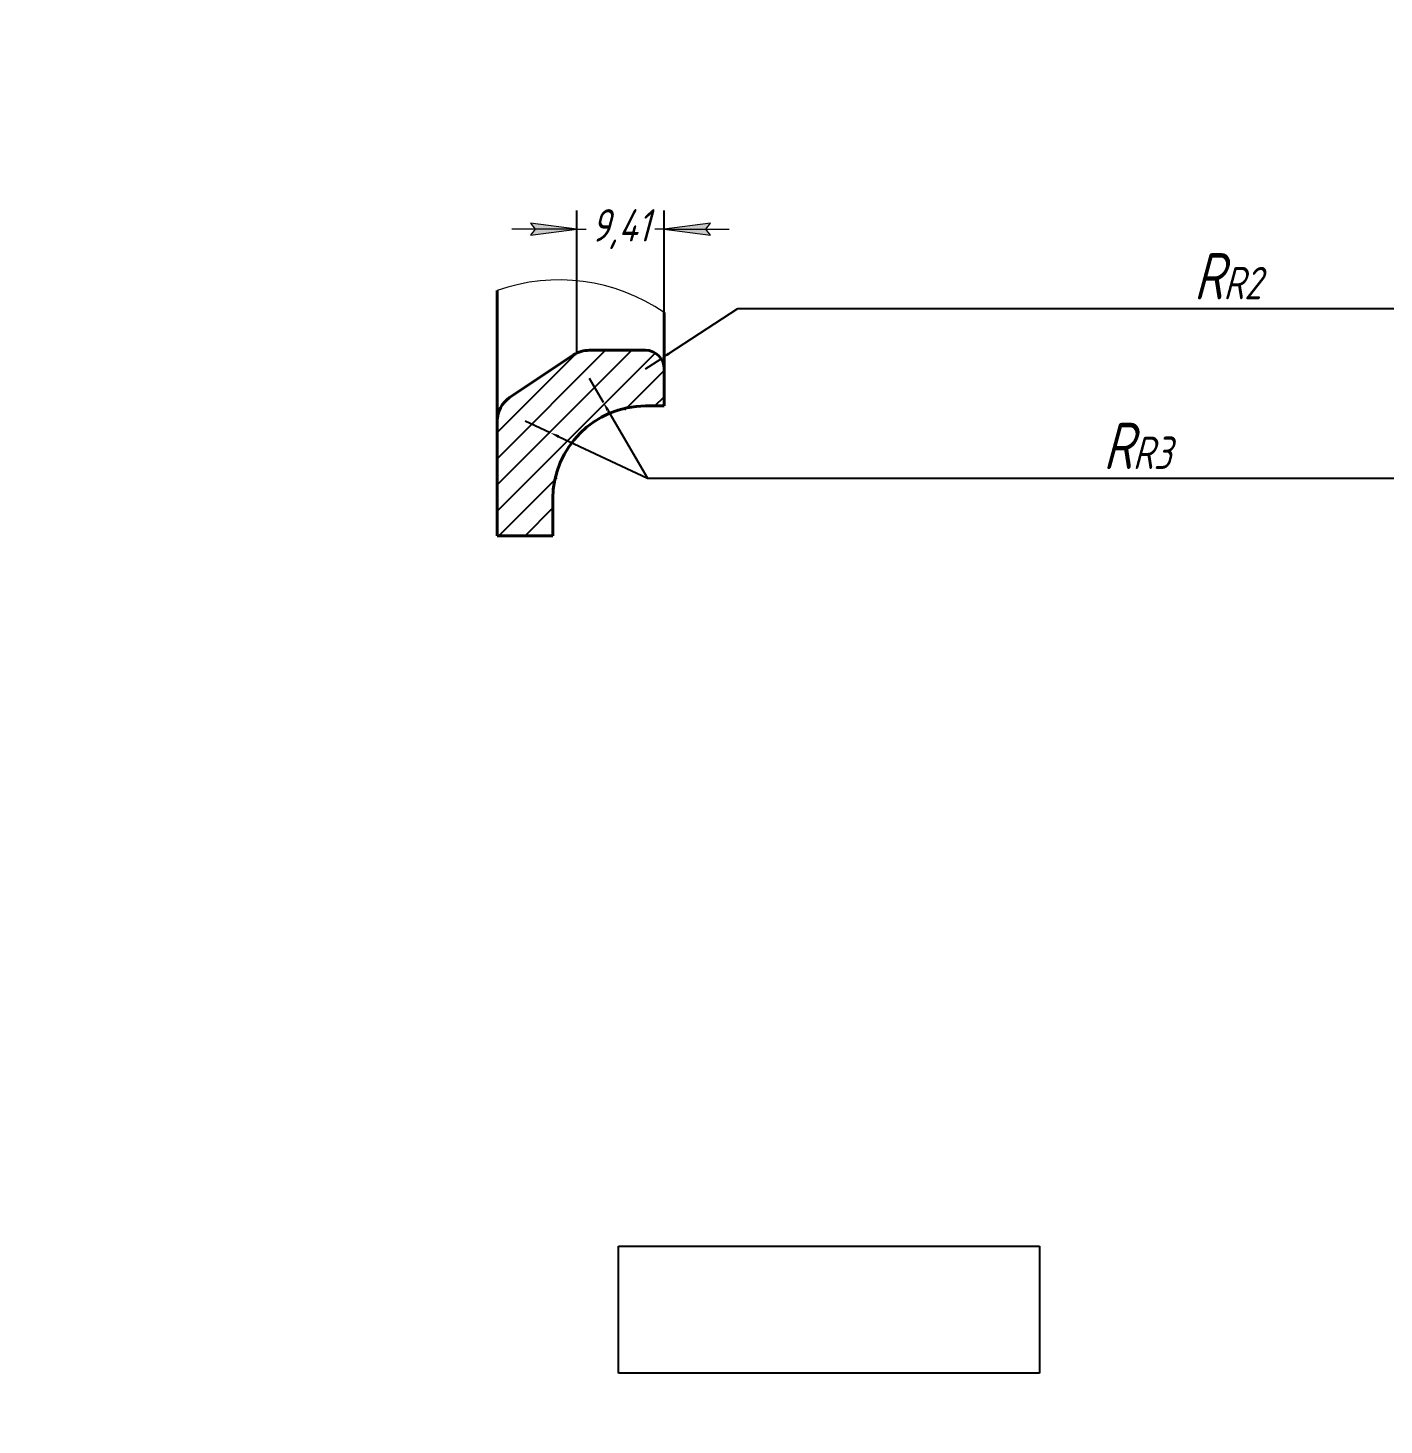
# Model space of a CAD drawing. Header units: millimetres. Extents: x -20 to 239, y 0 to 297.
# Drawn here: x 93.1 to 239.4, y -0.1 to 150.6 of the extents above; entities that cross this region are included whole.
import ezdxf

# ---------------------------------------------------------------- set-up
doc = ezdxf.new("R2010")
doc.units = ezdxf.units.MM
for name, pattern in [('K5LT_BASIC', [0]), ('K5LT_THIN', [0]), ('K5LT_THIN_INCLUDED_TO_HATCHING', [0])]:
    doc.linetypes.add(name, pattern=pattern)
doc.layers.add('Системный слой', color=7, linetype='Continuous')
doc.styles.add('KDIMTEXTSTYLE', font='GOST_AU.SHX', dxfattribs={"width": 0.96, "oblique": 15, "height": 5})
doc.dimstyles.new('KDIMSTYLE (1.00)', dxfattribs={"dimtxt": 5, "dimasz": 1, "dimexe": 2, "dimexo": 0.0625, "dimgap": 1, "dimtad": 1, "dimtxsty": 'KDIMTEXTSTYLE', "dimsah": 1, "dimcen": 0.09, "dimdle": 1, "dimadec": 0, "dimazin": 0, "dimtfac": 0.667, "dimtmove": 0, "dimatfit": 3, "dimfxl": 1, "dimtvp": 1, "dimtolj": 1, "dimtzin": 0, "dimarcsym": 0})
picture_1 = doc.add_image_def('image1.jpg', size_in_pixel=(394, 119))

# ---------------------------------------------------------------- blocks, each defined once
blk = doc.blocks.new('KDIMARROW_02')
at = {"layer": 'Системный слой'}
blk.add_hatch(color=0, dxfattribs=at).paths.add_polyline_path([(4.5, 0), (5, 0.66), (0, 0), (5, -0.66)])
at = {"layer": 'Системный слой', "color": 0, "linetype": 'K5LT_THIN', "lineweight": 18}
for p, q in [((0, 0), (-1, 0)), ((5, 0.66), (0, 0)), ((0, 0), (5, -0.66)), ((0, 0), (7, 0)), ((4.5, 0), (5, 0.66)), ((5, -0.66), (4.5, 0))]:
    blk.add_line(p, q, dxfattribs=at)
blk = doc.blocks.new('KDIMARROW_01')
at = {"layer": 'Системный слой'}
blk.add_hatch(color=0, dxfattribs=at).paths.add_polyline_path([(-5, -0.66), (0, 0), (-5, 0.66), (-4.5, 0)])
at = {"layer": 'Системный слой', "color": 0, "linetype": 'K5LT_THIN', "lineweight": 18}
for p, q in [((-4.5, 0), (-5, 0.66)), ((-5, 0.66), (0, 0)), ((0, 0), (-5, -0.66)), ((-5, -0.66), (-4.5, 0)), ((0, 0), (-1, 0))]:
    blk.add_line(p, q, dxfattribs=at)

msp = doc.modelspace()

# ---------------------------------------------------------------- hatches: boundary and pattern name
at = {"layer": 'Системный слой'}
h = msp.add_hatch(dxfattribs=at)
h.set_pattern_fill('', angle=45, style=0, pattern_type=0)
h.set_pattern_definition([(45, (0, 0), (-1.414214, 1.414214), [])])
h.paths.add_polyline_path([(149.7142, 95.8069), (149.7142, 99.8069), (150.5062, 103.7073), (152.7568, 106.9898), (156.1094, 109.1346), (159.7142, 109.8069), (161.7142, 109.8069), (161.7142, 113.8069), (161.1284, 115.2211), (159.7142, 115.8069), (153.6225, 115.8069), (151.9584, 115.3031), (145.0501, 110.6975), (143.8063, 108.9389), (143.7142, 108.2014), (143.7142, 95.8069)])

# ---------------------------------------------------------------- linework, layer by layer
at = {"layer": 'Системный слой', "color": 150, "linetype": 'K5LT_BASIC', "lineweight": 40, "true_color": 0x0080ff}
for p, q in [((143.7142, 108.2014), (143.7142, 122.2489)), ((161.7142, 113.8069), (161.7142, 119.8697)), ((145.0501, 110.6975), (151.9584, 115.3031)), ((153.6225, 115.8069), (159.7142, 115.8069)), ((161.7142, 109.8069), (161.7142, 113.8069)), ((159.7142, 109.8069), (161.7142, 109.8069)), ((143.7142, 95.8069), (143.7142, 108.2014)), ((149.7142, 95.8069), (149.7142, 99.8069)), ((143.7142, 95.8069), (149.7142, 95.8069))]:
    msp.add_line(p, q, dxfattribs=at)
at = {"layer": 'Системный слой', "color": 7, "linetype": 'K5LT_THIN_INCLUDED_TO_HATCHING', "lineweight": 18}
msp.add_arc((150.379, 103.3921), 20, 55.47526, 109.465425, dxfattribs=at)
at = {"layer": 'Системный слой', "color": 150, "linetype": 'K5LT_BASIC', "lineweight": 40, "true_color": 0x0080ff}
for centre, radius, start, end in [((153.6225, 112.8069), 3, 90, 123.690068), ((159.7142, 113.8069), 2, 0, 90), ((146.7142, 108.2014), 3, 123.690068, 180), ((159.7142, 99.8069), 10, 90, 180)]:
    msp.add_arc(centre, radius, start, end, dxfattribs=at)

# ---------------------------------------------------------------- dimensions: what is measured, and where the dimension line sits
at = {"layer": 'Системный слой', "color": 7}
msp.add_linear_dim(base=(161.7142, 128.8663), p1=(152.3002, 115.4998), p2=(161.7142, 109.8069), location=(157.0072, 128.8663), dimstyle='KDIMSTYLE (1.00)', override={"dimexo": 0, "dimpost": '\\H3.5;\\W0.965;\\Q15;<>', "dimblk1": 'KDIMARROW_02', "dimblk2": 'KDIMARROW_02', "dimse1": 0, "dimse2": 0, "dimclrt": 7, "dimtolj": 1}, dxfattribs=at).render()
for center, radius, location, override in [((159.7142, 113.8069), 2, (169.6671, 120.2961), {"dimtih": 1, "dimtoh": 1, "dimpost": '\\H3.5;\\W0.965;\\Q15;R<>', "dimblk2": 'KDIMARROW_02', "dimclrt": 7, "dimtmove": 1, "dimtolj": 1}), ((153.6225, 112.8069), 3, (159.9271, 102.0042), {"dimtih": 1, "dimtoh": 1, "dimpost": '\\H3.5;\\W0.965;\\Q15;R<>', "dimblk2": 'KDIMARROW_01', "dimclrt": 7, "dimtmove": 1, "dimtolj": 1}), ((146.7142, 108.2014), 3, (159.9271, 102.0042), {"dimtih": 1, "dimtoh": 1, "dimpost": '\\H3.5;\\W0.965;\\Q15;R<>', "dimblk2": 'KDIMARROW_01', "dimclrt": 7, "dimtmove": 1, "dimtolj": 1})]:
    msp.add_radius_dim(center=center, radius=radius, location=location, dimstyle='KDIMSTYLE (1.00)', override=override, dxfattribs=at).render()

# ---------------------------------------------------------------- pictures from other files: only their frames are drawn
at = {"layer": 'Системный слой'}
image = msp.add_image(picture_1, insert=(156.799, 5.5145), size_in_units=(45.3825, 13.7069), dxfattribs=at)
image.dxf.flags = 15

doc.saveas('drawing.dxf')
